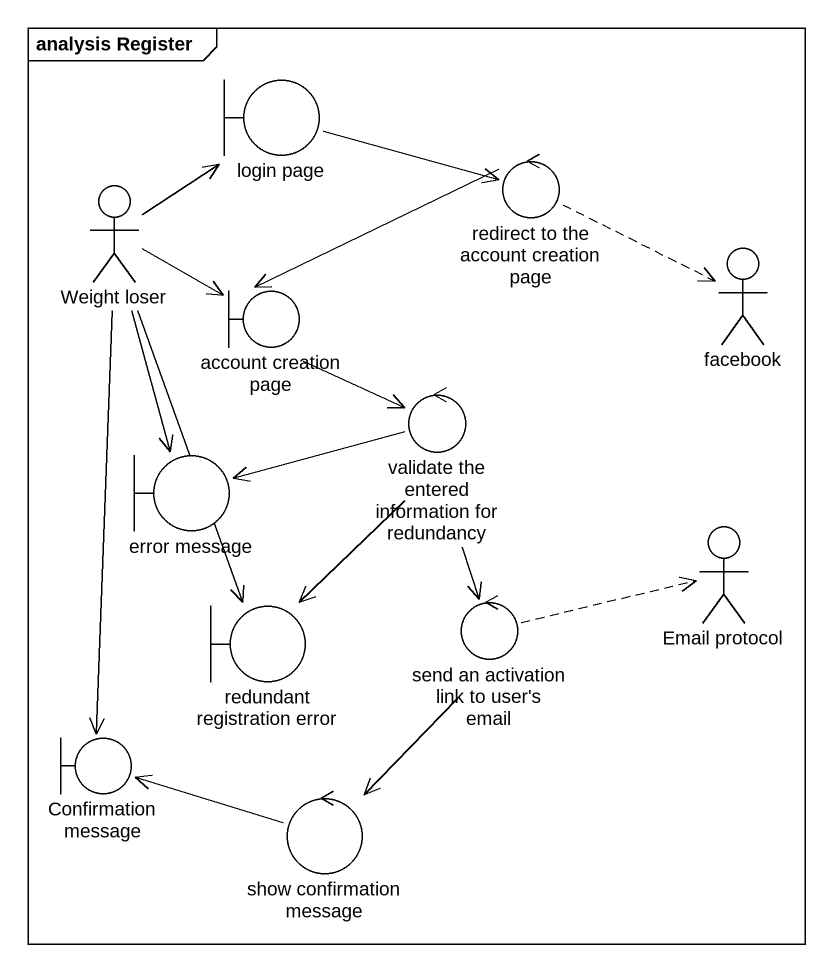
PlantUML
@startuml
mainframe analysis Register
boundary "login page" as login_page
actor "Weight loser" as Weight_loser
control "redirect to the account creation page" as redirect_to_the_account
actor facebook
boundary "account creation page" as account_creation_page
control "validate the entered information for redundancy" as validate_the_entered
boundary "error message" as error_message
actor "Email protocol" as Email_protocol
boundary "redundant registration error" as redundant_registration_error
control "send an activation link to user's email" as send_an_activation_link_to
boundary "Confirmation message" as Confirmation_message
control "show confirmation message" as show_confirmation_message
login_page -right-> redirect_to_the_account
Weight_loser -up-> login_page
Weight_loser -right-> account_creation_page
Weight_loser --> error_message
Weight_loser --> redundant_registration_error
Weight_loser --> Confirmation_message
redirect_to_the_account .right.> facebook
redirect_to_the_account -left-> account_creation_page
account_creation_page --> validate_the_entered
validate_the_entered -left-> error_message
validate_the_entered --> redundant_registration_error
validate_the_entered --> send_an_activation_link_to
send_an_activation_link_to .right.> Email_protocol
send_an_activation_link_to --> show_confirmation_message
show_confirmation_message -left-> Confirmation_message
@enduml
